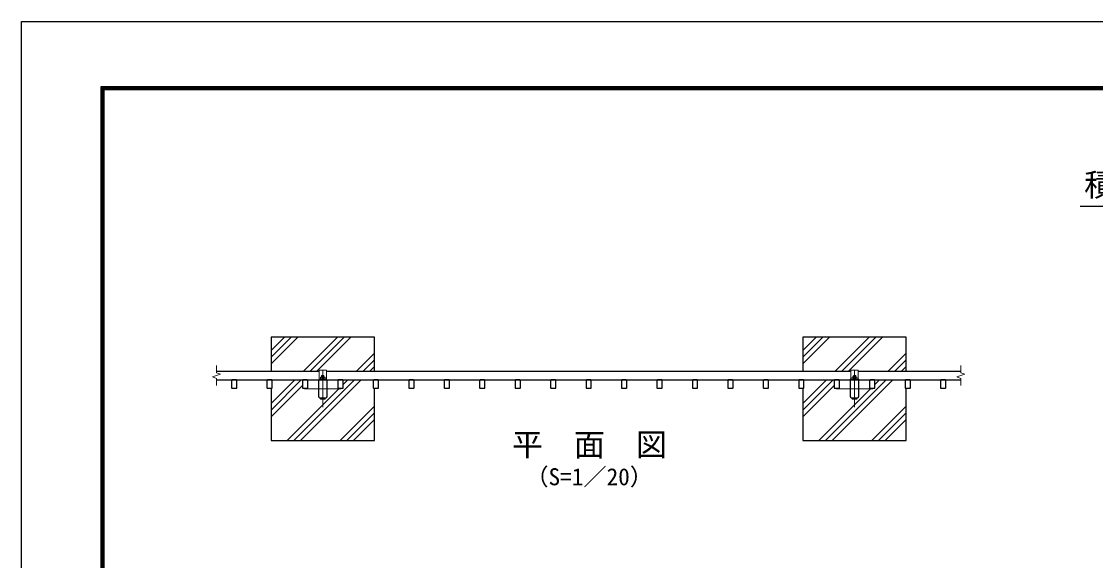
# Model space of a CAD drawing. Units: millimetres, scale not verified. Extents: x -4200 to 4200, y -2970 to 2970.
# Drawn here: x -4200 to -564, y 1145 to 2970 of the extents above; entities that cross this region are included whole.
import ezdxf
from ezdxf.enums import TextEntityAlignment as Align

# ---------------------------------------------------------------- set-up
doc = ezdxf.new("R2010")
doc.units = ezdxf.units.MM
doc.header["$LTSCALE"] = 10
doc.linetypes.add('USER1', pattern=[50.8, 31.75, -6.35, 6.35, -6.35])
for name, color, linetype, lineweight in [('0-0_D-TTL', 2, 'Continuous', 25), ('0-1_D-TTL-TXT', 7, 'Continuous', 25), ('0-2_D-BMK', 2, 'USER1', 13), ('0-3_D-STR3', 3, 'Continuous', 13), ('0-4_D-STR-DIM', 7, 'Continuous', 13), ('0-5_0', 7, 'Continuous', 25), ('0-7_D-DCR-HCH', 7, 'Continuous', 13), ('0-8_D-STR4', 7, 'Continuous', 25), ('0-9_D-STR1', 1, 'Continuous', 25)]:
    doc.layers.add(name, color=color, linetype=linetype, lineweight=lineweight)
doc.styles.add('ＭＳ ゴシック', font='')
doc.styles.get('ＭＳ ゴシック').set_extended_font_data('MS Gothic')

msp = doc.modelspace()

# ---------------------------------------------------------------- linework, layer by layer
at = {"layer": '0-0_D-TTL'}
for points in [[(-4199.77, 2969.65), (4200.23, 2969.65), (4200.23, -2970.35), (-4199.77, -2970.35)], [(-3929.77, 2749.65), (3930.23, 2749.65), (3930.23, -2750.35), (-3929.77, -2750.35)], [(-3927.27, 2747.15), (3927.73, 2747.15), (3927.73, -2747.85), (-3927.27, -2747.85)], [(-3924.77, 2744.65), (3925.23, 2744.65), (3925.23, -2745.35), (-3924.77, -2745.35)], [(-3922.27, 2742.15), (3922.73, 2742.15), (3922.73, -2742.85), (-3922.27, -2742.85)], [(-3919.77, 2739.65), (3920.23, 2739.65), (3920.23, -2740.35), (-3919.77, -2740.35)]]:
    msp.add_lwpolyline(points, close=True, dxfattribs=at)
at = {"layer": '0-2_D-BMK'}
for p, q in [((-3179.62, 1788.82), (-3179.62, 1663.82)), ((-1379.62, 1788.82), (-1379.62, 1663.82)), ((-3242.12, 1726.32), (-3117.12, 1726.32)), ((-1442.12, 1726.32), (-1317.12, 1726.32))]:
    msp.add_line(p, q, dxfattribs=at)
at = {"layer": '0-3_D-STR3'}
for p, q in [((-3192.12, 1789.52), (-3192.12, 1756.32)), ((-3192.12, 1789.52), (-3167.12, 1789.52)), ((-3167.12, 1789.52), (-3167.12, 1756.32)), ((-1392.12, 1789.52), (-1392.12, 1756.32)), ((-1392.12, 1789.52), (-1367.12, 1789.52)), ((-1367.12, 1789.52), (-1367.12, 1756.32)), ((-3192.12, 1759.52), (-3167.12, 1759.52)), ((-3192.12, 1756.32), (-3167.12, 1756.32)), ((-3187.13, 1765.29), (-3185.87, 1766.02)), ((-3187.13, 1759.52), (-3187.13, 1765.29)), ((-3172.12, 1759.52), (-3187.13, 1759.52)), ((-3173.37, 1766.02), (-3185.87, 1766.02)), ((-3183.62, 1770.12), (-3182.42, 1771.32)), ((-3183.62, 1770.12), (-3175.62, 1770.12)), ((-3183.62, 1766.02), (-3183.62, 1770.12)), ((-3183.38, 1759.52), (-3183.38, 1765.29)), ((-3182.87, 1766.02), (-3182.87, 1770.87)), ((-3182.42, 1771.32), (-3176.82, 1771.32)), ((-3175.62, 1770.12), (-3176.82, 1771.32)), ((-3176.37, 1766.02), (-3176.37, 1770.87)), ((-3175.87, 1759.52), (-3175.87, 1765.29)), ((-3175.62, 1766.02), (-3175.62, 1770.12)), ((-3172.12, 1765.29), (-3173.37, 1766.02)), ((-3172.12, 1759.52), (-3172.12, 1765.29)), ((-1394.62, 1759.52), (-1394.62, 1756.32)), ((-1394.62, 1759.52), (-1392.12, 1759.52)), ((-1394.62, 1756.32), (-1364.62, 1756.32)), ((-1392.12, 1759.52), (-1367.12, 1759.52)), ((-1392.12, 1756.32), (-1367.12, 1756.32)), ((-1387.13, 1765.29), (-1385.87, 1766.02)), ((-1387.13, 1759.52), (-1387.13, 1765.29)), ((-1372.12, 1759.52), (-1387.13, 1759.52)), ((-1373.37, 1766.02), (-1385.87, 1766.02)), ((-1383.62, 1770.12), (-1382.42, 1771.32)), ((-1383.62, 1770.12), (-1375.62, 1770.12)), ((-1383.62, 1766.02), (-1383.62, 1770.12)), ((-1383.38, 1759.52), (-1383.38, 1765.29)), ((-1382.87, 1766.02), (-1382.87, 1770.87)), ((-1382.42, 1771.32), (-1376.82, 1771.32)), ((-1375.62, 1770.12), (-1376.82, 1771.32)), ((-1376.37, 1766.02), (-1376.37, 1770.87)), ((-1375.87, 1759.52), (-1375.87, 1765.29)), ((-1375.62, 1766.02), (-1375.62, 1770.12)), ((-1372.12, 1765.29), (-1373.37, 1766.02)), ((-1372.12, 1759.52), (-1372.12, 1765.29)), ((-1367.12, 1759.52), (-1364.62, 1759.52)), ((-1364.62, 1759.52), (-1364.62, 1756.32)), ((-3187.13, 1696.32), (-3187.13, 1691.71)), ((-3187.13, 1696.32), (-3172.12, 1696.32)), ((-3185.92, 1691.02), (-3187.13, 1691.71)), ((-3185.92, 1691.02), (-3173.32, 1691.02)), ((-3183.38, 1696.32), (-3183.38, 1691.71)), ((-3175.87, 1696.32), (-3175.87, 1691.71)), ((-3173.32, 1691.02), (-3172.12, 1691.71)), ((-3172.12, 1696.32), (-3172.12, 1691.71)), ((-1387.13, 1696.32), (-1387.13, 1691.71)), ((-1387.13, 1696.32), (-1372.12, 1696.32)), ((-1385.92, 1691.02), (-1387.13, 1691.71)), ((-1385.92, 1691.02), (-1373.32, 1691.02)), ((-1383.38, 1696.32), (-1383.38, 1691.71)), ((-1375.87, 1696.32), (-1375.87, 1691.71)), ((-1373.32, 1691.02), (-1372.12, 1691.71)), ((-1372.12, 1696.32), (-1372.12, 1691.71))]:
    msp.add_line(p, q, dxfattribs=at)
for centre, radius, start, end in [((-3185.25, 1762.55), 3.32, 55.61586, 124.38414), ((-3179.62, 1753.45), 12.42, 72.4121, 107.5879), ((-3173.99, 1762.55), 3.32, 55.61585, 124.38416), ((-1385.25, 1762.55), 3.32, 55.61586, 124.38414), ((-1379.62, 1753.45), 12.42, 72.4121, 107.5879), ((-1373.99, 1762.55), 3.32, 55.61585, 124.38416), ((-3185.25, 1694.45), 3.32, 235.61585, 304.38415), ((-3179.62, 1703.55), 12.42, 252.4121, 287.5879), ((-3173.99, 1694.45), 3.32, 235.61585, 304.38415), ((-1385.25, 1694.45), 3.32, 235.61585, 304.38415), ((-1379.62, 1703.55), 12.42, 252.4121, 287.5879), ((-1373.99, 1694.45), 3.32, 235.61585, 304.38415)]:
    msp.add_arc(centre, radius, start, end, dxfattribs=at)
at = {"layer": '0-4_D-STR-DIM'}
for p, q in [((-3539.62, 1805.07), (-3539.62, 1780.93)), ((-1019.62, 1805.07), (-1019.62, 1780.93)), ((-3552.84, 1766.51), (-3526.41, 1776.12)), ((-3539.62, 1761.7), (-3552.84, 1766.51)), ((-3526.41, 1776.12), (-3539.62, 1780.93)), ((-3539.62, 1761.7), (-3539.62, 1737.57)), ((-1032.84, 1766.51), (-1006.41, 1776.12)), ((-1019.62, 1761.7), (-1032.84, 1766.51)), ((-1006.41, 1776.12), (-1019.62, 1780.93)), ((-1019.62, 1761.7), (-1019.62, 1737.57))]:
    msp.add_line(p, q, dxfattribs=at)
at = {"layer": '0-5_0'}
msp.add_line((-615.73, 2344.97), (544.27, 2344.97), dxfattribs=at)
at = {"layer": '0-7_D-DCR-HCH'}
for p, q in [((-3354.62, 1811.24), (-3264.55, 1901.32)), ((-3354.62, 1833.69), (-3287, 1901.32)), ((-3354.62, 1856.14), (-3309.45, 1901.32)), ((-3244.85, 1786.32), (-3129.85, 1901.32)), ((-3222.4, 1786.32), (-3107.4, 1901.32)), ((-3199.95, 1786.32), (-3084.95, 1901.32)), ((-1554.62, 1811.24), (-1464.55, 1901.32)), ((-1554.62, 1833.69), (-1487, 1901.32)), ((-1554.62, 1856.14), (-1509.45, 1901.32)), ((-1444.85, 1786.32), (-1329.85, 1901.32)), ((-1422.4, 1786.32), (-1307.4, 1901.32)), ((-1399.95, 1786.32), (-1284.95, 1901.32)), ((-3065.24, 1786.32), (-3004.62, 1846.93)), ((-3042.79, 1786.32), (-3004.62, 1824.48)), ((-1265.24, 1786.32), (-1204.62, 1846.93)), ((-1242.79, 1786.32), (-1204.62, 1824.48)), ((-3020.34, 1786.32), (-3004.62, 1802.03)), ((-1220.34, 1786.32), (-1204.62, 1802.03)), ((-3354.62, 1654.09), (-3252.4, 1756.32)), ((-3354.62, 1676.54), (-3274.85, 1756.32)), ((-3277.79, 1551.32), (-3072.79, 1756.32)), ((-3255.34, 1551.32), (-3050.34, 1756.32)), ((-3230.62, 1755.64), (-3229.95, 1756.32)), ((-3110.62, 1740.93), (-3095.24, 1756.32)), ((-1554.62, 1654.09), (-1452.4, 1756.32)), ((-1554.62, 1676.54), (-1474.85, 1756.32)), ((-1477.79, 1551.32), (-1272.79, 1756.32)), ((-1455.34, 1551.32), (-1250.34, 1756.32)), ((-1430.62, 1755.64), (-1429.95, 1756.32)), ((-1310.62, 1740.93), (-1295.24, 1756.32)), ((-3354.62, 1631.64), (-3248.62, 1737.64)), ((-3300.24, 1551.32), (-3123.24, 1728.32)), ((-1554.62, 1631.64), (-1448.62, 1737.64)), ((-1500.24, 1551.32), (-1323.24, 1728.32)), ((-3120.64, 1551.32), (-3004.62, 1667.33)), ((-3098.19, 1551.32), (-3004.62, 1644.88)), ((-1320.64, 1551.32), (-1204.62, 1667.33)), ((-1298.19, 1551.32), (-1204.62, 1644.88)), ((-3075.74, 1551.32), (-3004.62, 1622.43)), ((-1275.74, 1551.32), (-1204.62, 1622.43))]:
    msp.add_line(p, q, dxfattribs=at)
at = {"layer": '0-8_D-STR4'}
for p, q in [((-3354.62, 1901.32), (-3354.62, 1786.32)), ((-1554.62, 1901.32), (-1554.62, 1786.32)), ((-3354.62, 1756.32), (-3354.62, 1756.23)), ((-3004.62, 1756.23), (-3004.62, 1756.32))]:
    msp.add_line(p, q, dxfattribs=at)
for points in [[(-3004.62, 1786.32), (-3004.62, 1901.32), (-3354.62, 1901.32)], [(-1204.62, 1786.32), (-1204.62, 1901.32), (-1554.62, 1901.32)], [(-3354.62, 1728.32), (-3354.62, 1551.32), (-3004.62, 1551.32), (-3004.62, 1728.32)], [(-1554.62, 1728.32), (-1554.62, 1551.32), (-1204.62, 1551.32), (-1204.62, 1728.32)]]:
    msp.add_lwpolyline(points, dxfattribs=at)
at = {"layer": '0-9_D-STR1'}
for p, q in [((-3539.62, 1786.32), (-3192.12, 1786.32)), ((-3167.12, 1786.32), (-1394.62, 1786.32)), ((-1364.62, 1786.32), (-1019.62, 1786.32)), ((-3539.62, 1756.32), (-1019.62, 1756.32)), ((-3488.62, 1754.82), (-3488.62, 1729.82)), ((-3472.12, 1756.32), (-3487.12, 1756.32)), ((-3470.62, 1729.82), (-3470.62, 1754.82)), ((-3368.62, 1754.82), (-3368.62, 1729.82)), ((-3352.12, 1756.32), (-3367.12, 1756.32)), ((-3350.62, 1729.82), (-3350.62, 1754.82)), ((-3248.62, 1754.82), (-3248.62, 1729.82)), ((-3232.12, 1756.32), (-3247.12, 1756.32)), ((-3230.62, 1729.82), (-3230.62, 1754.82)), ((-3194.62, 1751.72), (-3194.62, 1700.92)), ((-3169.22, 1756.32), (-3190.02, 1756.32)), ((-3188.97, 1756.32), (-3170.28, 1756.32)), ((-3188.97, 1756.32), (-3170.28, 1756.32)), ((-3164.62, 1700.92), (-3164.62, 1751.72)), ((-3128.62, 1754.82), (-3128.62, 1729.82)), ((-3112.12, 1756.32), (-3127.12, 1756.32)), ((-3110.62, 1729.82), (-3110.62, 1754.82)), ((-3008.62, 1754.82), (-3008.62, 1729.82)), ((-2992.12, 1756.32), (-3007.12, 1756.32)), ((-2990.62, 1729.82), (-2990.62, 1754.82)), ((-2888.62, 1754.82), (-2888.62, 1729.82)), ((-2872.12, 1756.32), (-2887.12, 1756.32)), ((-2870.62, 1729.82), (-2870.62, 1754.82)), ((-2768.62, 1754.82), (-2768.62, 1729.82)), ((-2752.12, 1756.32), (-2767.12, 1756.32)), ((-2750.62, 1729.82), (-2750.62, 1754.82)), ((-2648.62, 1754.82), (-2648.62, 1729.82)), ((-2632.12, 1756.32), (-2647.12, 1756.32)), ((-2630.62, 1729.82), (-2630.62, 1754.82)), ((-2528.62, 1754.82), (-2528.62, 1729.82)), ((-2512.12, 1756.32), (-2527.12, 1756.32)), ((-2510.62, 1729.82), (-2510.62, 1754.82)), ((-2408.62, 1754.82), (-2408.62, 1729.82)), ((-2392.12, 1756.32), (-2407.12, 1756.32)), ((-2390.62, 1729.82), (-2390.62, 1754.82)), ((-2288.62, 1754.82), (-2288.62, 1729.82)), ((-2272.12, 1756.32), (-2287.12, 1756.32)), ((-2270.62, 1729.82), (-2270.62, 1754.82)), ((-2168.62, 1754.82), (-2168.62, 1729.82)), ((-2152.12, 1756.32), (-2167.12, 1756.32)), ((-2150.62, 1729.82), (-2150.62, 1754.82)), ((-2048.62, 1754.82), (-2048.62, 1729.82)), ((-2032.12, 1756.32), (-2047.12, 1756.32)), ((-2030.62, 1729.82), (-2030.62, 1754.82)), ((-1928.62, 1754.82), (-1928.62, 1729.82)), ((-1912.12, 1756.32), (-1927.12, 1756.32)), ((-1910.62, 1729.82), (-1910.62, 1754.82)), ((-1808.62, 1754.82), (-1808.62, 1729.82)), ((-1792.12, 1756.32), (-1807.12, 1756.32)), ((-1790.62, 1729.82), (-1790.62, 1754.82)), ((-1688.62, 1754.82), (-1688.62, 1729.82)), ((-1672.12, 1756.32), (-1687.12, 1756.32)), ((-1670.62, 1729.82), (-1670.62, 1754.82)), ((-1568.62, 1754.82), (-1568.62, 1729.82)), ((-1552.12, 1756.32), (-1567.12, 1756.32)), ((-1550.62, 1729.82), (-1550.62, 1754.82)), ((-1448.62, 1754.82), (-1448.62, 1729.82)), ((-1432.12, 1756.32), (-1447.12, 1756.32)), ((-1430.62, 1729.82), (-1430.62, 1754.82)), ((-1394.62, 1751.72), (-1394.62, 1700.92)), ((-1394.62, 1751.72), (-1394.62, 1700.92)), ((-1369.22, 1756.32), (-1390.02, 1756.32)), ((-1369.22, 1756.32), (-1390.02, 1756.32)), ((-1388.97, 1756.32), (-1370.28, 1756.32)), ((-1388.97, 1756.32), (-1370.28, 1756.32)), ((-1388.97, 1756.32), (-1370.28, 1756.32)), ((-1364.62, 1700.92), (-1364.62, 1751.72)), ((-1364.62, 1700.92), (-1364.62, 1751.72)), ((-1328.62, 1754.82), (-1328.62, 1729.82)), ((-1312.12, 1756.32), (-1327.12, 1756.32)), ((-1310.62, 1729.82), (-1310.62, 1754.82)), ((-1208.62, 1754.82), (-1208.62, 1729.82)), ((-1192.12, 1756.32), (-1207.12, 1756.32)), ((-1190.62, 1729.82), (-1190.62, 1754.82)), ((-1088.62, 1754.82), (-1088.62, 1729.82)), ((-1072.12, 1756.32), (-1087.12, 1756.32)), ((-1070.62, 1729.82), (-1070.62, 1754.82)), ((-3487.12, 1728.32), (-3472.12, 1728.32)), ((-3367.12, 1728.32), (-3352.12, 1728.32)), ((-3247.12, 1728.32), (-3232.12, 1728.32)), ((-3127.12, 1728.32), (-3112.12, 1728.32)), ((-3007.12, 1728.32), (-2992.12, 1728.32)), ((-2887.12, 1728.32), (-2872.12, 1728.32)), ((-2767.12, 1728.32), (-2752.12, 1728.32)), ((-2647.12, 1728.32), (-2632.12, 1728.32)), ((-2527.12, 1728.32), (-2512.12, 1728.32)), ((-2407.12, 1728.32), (-2392.12, 1728.32)), ((-2287.12, 1728.32), (-2272.12, 1728.32)), ((-2167.12, 1728.32), (-2152.12, 1728.32)), ((-2047.12, 1728.32), (-2032.12, 1728.32)), ((-1927.12, 1728.32), (-1912.12, 1728.32)), ((-1807.12, 1728.32), (-1792.12, 1728.32)), ((-1687.12, 1728.32), (-1672.12, 1728.32)), ((-1567.12, 1728.32), (-1552.12, 1728.32)), ((-1447.12, 1728.32), (-1432.12, 1728.32)), ((-1327.12, 1728.32), (-1312.12, 1728.32)), ((-1207.12, 1728.32), (-1192.12, 1728.32)), ((-1087.12, 1728.32), (-1072.12, 1728.32)), ((-3190.02, 1696.32), (-3169.22, 1696.32)), ((-1390.02, 1696.32), (-1369.22, 1696.32)), ((-1390.02, 1696.32), (-1369.22, 1696.32))]:
    msp.add_line(p, q, dxfattribs=at)
for centre, radius, start, end in [((-3487.12, 1754.82), 1.5, 90, 180), ((-3472.12, 1754.82), 1.5, 0, 90), ((-3367.12, 1754.82), 1.5, 90, 180), ((-3352.12, 1754.82), 1.5, 0, 90), ((-3247.12, 1754.82), 1.5, 90, 180), ((-3232.12, 1754.82), 1.5, 0, 90), ((-3190.02, 1751.72), 4.6, 90, 180), ((-3169.22, 1751.72), 4.6, 0, 90), ((-3127.12, 1754.82), 1.5, 90, 180), ((-3112.12, 1754.82), 1.5, 0, 90), ((-3007.12, 1754.82), 1.5, 90, 180), ((-2992.12, 1754.82), 1.5, 0, 90), ((-2887.12, 1754.82), 1.5, 90, 180), ((-2872.12, 1754.82), 1.5, 0, 90), ((-2767.12, 1754.82), 1.5, 90, 180), ((-2752.12, 1754.82), 1.5, 0, 90), ((-2647.12, 1754.82), 1.5, 90, 180), ((-2632.12, 1754.82), 1.5, 0, 90), ((-2527.12, 1754.82), 1.5, 90, 180), ((-2512.12, 1754.82), 1.5, 0, 90), ((-2407.12, 1754.82), 1.5, 90, 180), ((-2392.12, 1754.82), 1.5, 0, 90), ((-2287.12, 1754.82), 1.5, 90, 180), ((-2272.12, 1754.82), 1.5, 0, 90), ((-2167.12, 1754.82), 1.5, 90, 180), ((-2152.12, 1754.82), 1.5, 0, 90), ((-2047.12, 1754.82), 1.5, 90, 180), ((-2032.12, 1754.82), 1.5, 0, 90), ((-1927.12, 1754.82), 1.5, 90, 180), ((-1912.12, 1754.82), 1.5, 0, 90), ((-1807.12, 1754.82), 1.5, 90, 180), ((-1792.12, 1754.82), 1.5, 0, 90), ((-1687.12, 1754.82), 1.5, 90, 180), ((-1672.12, 1754.82), 1.5, 0, 90), ((-1567.12, 1754.82), 1.5, 90, 180), ((-1552.12, 1754.82), 1.5, 0, 90), ((-1447.12, 1754.82), 1.5, 90, 180), ((-1432.12, 1754.82), 1.5, 0, 90), ((-1390.02, 1751.72), 4.6, 90, 180), ((-1390.02, 1751.72), 4.6, 90, 180), ((-1369.22, 1751.72), 4.6, 0, 90), ((-1369.22, 1751.72), 4.6, 0, 90), ((-1327.12, 1754.82), 1.5, 90, 180), ((-1312.12, 1754.82), 1.5, 0, 90), ((-1207.12, 1754.82), 1.5, 90, 180), ((-1192.12, 1754.82), 1.5, 0, 90), ((-1087.12, 1754.82), 1.5, 90, 180), ((-1072.12, 1754.82), 1.5, 0, 90), ((-3487.12, 1729.82), 1.5, 180, 270), ((-3472.12, 1729.82), 1.5, 270, 0), ((-3367.12, 1729.82), 1.5, 180, 270), ((-3352.12, 1729.82), 1.5, 270, 0), ((-3247.12, 1729.82), 1.5, 180, 270), ((-3232.12, 1729.82), 1.5, 270, 0), ((-3127.12, 1729.82), 1.5, 180, 270), ((-3112.12, 1729.82), 1.5, 270, 0), ((-3007.12, 1729.82), 1.5, 180, 270), ((-2992.12, 1729.82), 1.5, 270, 0), ((-2887.12, 1729.82), 1.5, 180, 270), ((-2872.12, 1729.82), 1.5, 270, 0), ((-2767.12, 1729.82), 1.5, 180, 270), ((-2752.12, 1729.82), 1.5, 270, 0), ((-2647.12, 1729.82), 1.5, 180, 270), ((-2632.12, 1729.82), 1.5, 270, 0), ((-2527.12, 1729.82), 1.5, 180, 270), ((-2512.12, 1729.82), 1.5, 270, 0), ((-2407.12, 1729.82), 1.5, 180, 270), ((-2392.12, 1729.82), 1.5, 270, 0), ((-2287.12, 1729.82), 1.5, 180, 270), ((-2272.12, 1729.82), 1.5, 270, 0), ((-2167.12, 1729.82), 1.5, 180, 270), ((-2152.12, 1729.82), 1.5, 270, 0), ((-2047.12, 1729.82), 1.5, 180, 270), ((-2032.12, 1729.82), 1.5, 270, 0), ((-1927.12, 1729.82), 1.5, 180, 270), ((-1912.12, 1729.82), 1.5, 270, 0), ((-1807.12, 1729.82), 1.5, 180, 270), ((-1792.12, 1729.82), 1.5, 270, 0), ((-1687.12, 1729.82), 1.5, 180, 270), ((-1672.12, 1729.82), 1.5, 270, 0), ((-1567.12, 1729.82), 1.5, 180, 270), ((-1552.12, 1729.82), 1.5, 270, 0), ((-1447.12, 1729.82), 1.5, 180, 270), ((-1432.12, 1729.82), 1.5, 270, 0), ((-1327.12, 1729.82), 1.5, 180, 270), ((-1312.12, 1729.82), 1.5, 270, 0), ((-1207.12, 1729.82), 1.5, 180, 270), ((-1192.12, 1729.82), 1.5, 270, 0), ((-1087.12, 1729.82), 1.5, 180, 270), ((-1072.12, 1729.82), 1.5, 270, 0), ((-3190.02, 1700.92), 4.6, 180, 270), ((-3169.22, 1700.92), 4.6, 270, 0), ((-1390.02, 1700.92), 4.6, 180, 270), ((-1390.02, 1700.92), 4.6, 180, 270), ((-1369.22, 1700.92), 4.6, 270, 0), ((-1369.22, 1700.92), 4.6, 270, 0)]:
    msp.add_arc(centre, radius, start, end, dxfattribs=at)

# ---------------------------------------------------------------- texts
at = {"layer": '0-1_D-TTL-TXT', "style": 'ＭＳ ゴシック'}
for s, height, p in [('積雪型角パイプフェンス', 76.98, (-601.93, 2355.5)), ('平\u3000面\u3000図', 76.98, (-2539.52, 1475.71)), ('（S=1／20）', 57.7, (-2494.04, 1382.51))]:
    msp.add_text(s, height=height, dxfattribs=at).set_placement(p, align=Align.BOTTOM_LEFT)

doc.saveas('drawing.dxf')
